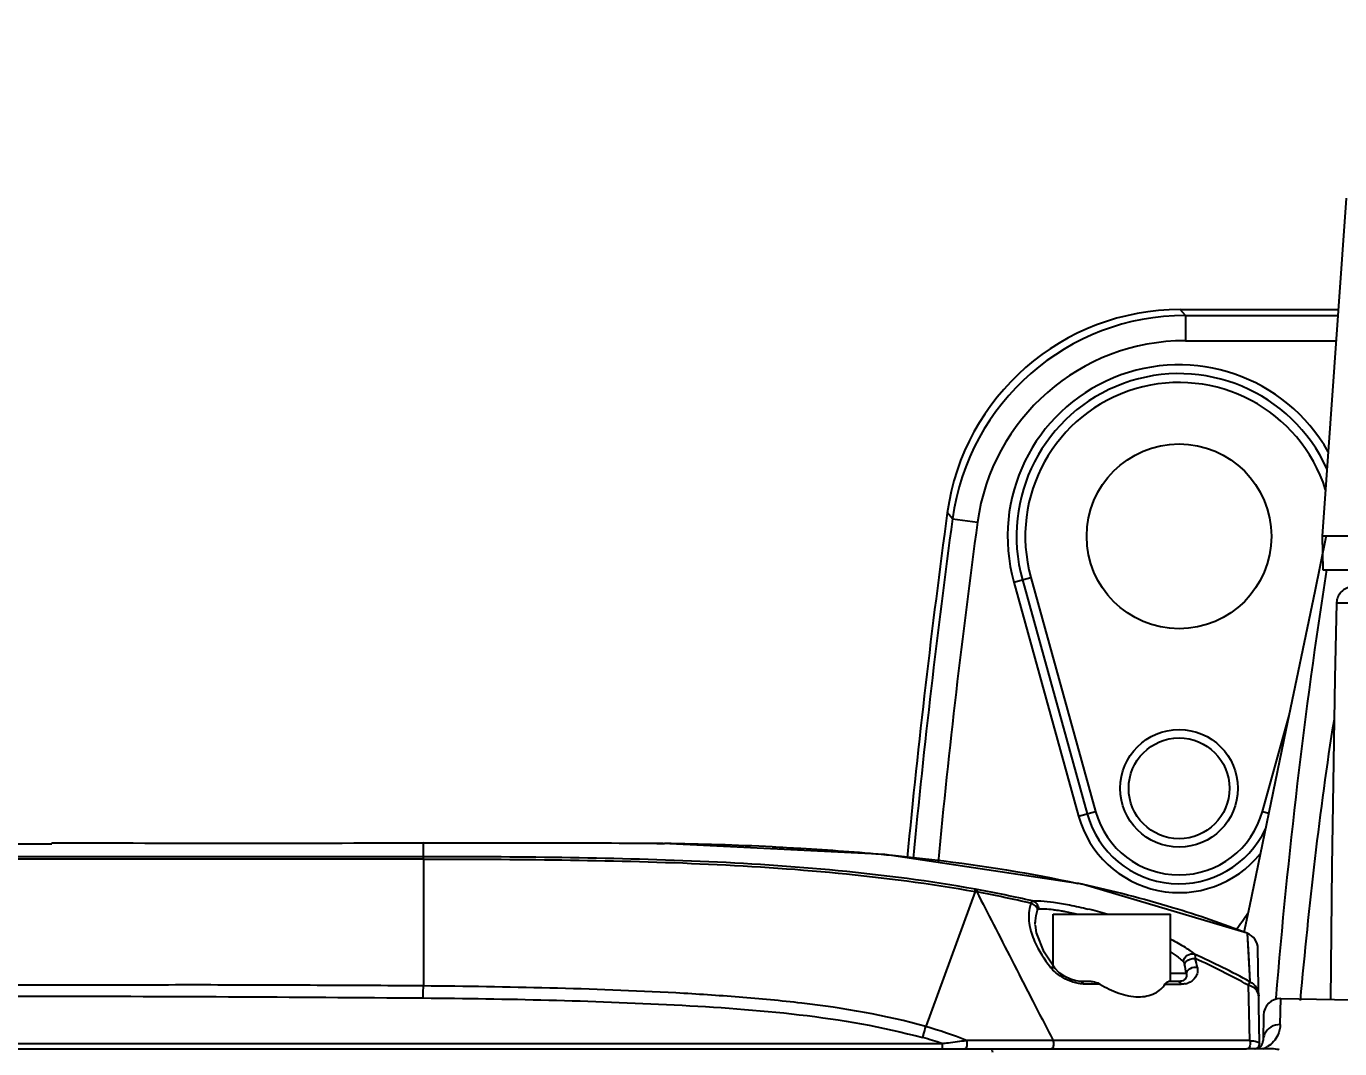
# Model space of a CAD drawing. Header units: millimetres. Extents: x 5828 to 6704, y 123 to 421.
# Drawn here: x 6582.05 to 6587.26, y 252.18 to 256.24 of the extents above; entities that cross this region are included whole.
import ezdxf

# ---------------------------------------------------------------- set-up
doc = ezdxf.new("R2010")
doc.units = ezdxf.units.MM
for name, color, linetype in [('外形图', 7, 'Continuous'), ('尺寸标注', 7, 'Continuous'), ('运动范围', 7, 'Continuous')]:
    doc.layers.add(name, color=color, linetype=linetype)
doc.styles.add('微软雅黑', font='msyh.ttc', dxfattribs={"height": 1.5})
doc.dimstyles.new('尺寸标注_1_15比例', dxfattribs={"dimtxt": 1.5, "dimasz": 1.25, "dimexe": 0.5, "dimexo": 0.4, "dimgap": 0.5, "dimtad": 1, "dimdec": 1, "dimlfac": 15, "dimdsep": 46, "dimtxsty": '微软雅黑', "dimcen": 0.09, "dimadec": 0, "dimazin": 0, "dimtp": 0.01, "dimtm": 0.01, "dimtfac": 1, "dimtdec": 1, "dimtofl": 0, "dimtmove": 0, "dimatfit": 3, "dimfxl": 1, "dimtolj": 1, "dimarcsym": 0})

# ---------------------------------------------------------------- blocks, each defined once
blk = doc.blocks.new('*D769')
at = {"layer": 'Defpoints', "color": 0}
for p in [(6596.5117, 262.0217), (6628.0363, 256.1115), (6551.3884, 249.6138), (6591.2263, 249.6258), (6637.3008, 249.6138)]:
    blk.add_point(p, dxfattribs=at)
at = {"layer": '尺寸标注', "color": 0, "lineweight": -2}
blk.add_arc((6591.1582, 249.6138), 13.5135, 15.29432, 174.69825, dxfattribs=at)
at = {"layer": '尺寸标注', "color": 0}
for points in [[(6603.9899, 253.1328), (6604.3964, 253.224), (6604.4667, 251.9587)], [(6577.4944, 250.8721), (6577.9106, 250.8528), (6577.6447, 249.6138)]]:
    blk.add_solid(points, dxfattribs=at)
at = {"layer": '尺寸标注', "color": 0, "insert": (6589.8699, 264.3502), "char_height": 1.5, "attachment_point": 5, "rotation": 4.9963, "style": '微软雅黑'}
blk.add_mtext('\\A1;-\\A1;170%%d', dxfattribs=at)

msp = doc.modelspace()

# ---------------------------------------------------------------- linework, layer by layer
at = {"layer": '外形图', "color": 7, "linetype": 'Continuous'}
for p, q in [((6587.2893, 255.556), (6587.1948, 254.2138)), ((6586.6308, 255.1138), (6587.2582, 255.1138)), ((6586.6515, 255.0902), (6586.6308, 255.1138)), ((6586.6515, 255.0902), (6586.6515, 254.9902)), ((6586.6515, 255.0902), (6587.2565, 255.0902)), ((6586.6515, 254.9902), (6587.2495, 254.9902)), ((6585.727, 254.2829), (6585.7064, 254.3071)), ((6585.727, 254.2829), (6585.826, 254.2694)), ((6587.1948, 254.2138), (6587.1971, 254.0805)), ((6587.6642, 254.2138), (6587.1948, 254.2138)), ((6585.9704, 254.0323), (6586.0381, 254.051)), ((6586.0381, 254.051), (6586.2951, 253.1221)), ((6587.1971, 254.0805), (6587.6615, 254.0805)), ((6585.9704, 254.0323), (6586.2274, 253.1034)), ((6586.0042, 254.0417), (6586.2612, 253.1128)), ((6587.6589, 253.9482), (6587.2515, 253.9486)), ((6586.9576, 253.1221), (6587.0628, 253.5026)), ((6586.2274, 253.1034), (6586.2951, 253.1221)), ((6586.9576, 253.1221), (6586.9823, 253.1153)), ((6581.9216, 252.9934), (6582.1512, 252.9934)), ((6582.1512, 252.9972), (6582.1512, 252.9934)), ((6583.6264, 252.9421), (6583.6263, 252.9971)), ((6584.5786, 252.9947), (6583.6263, 252.9971)), ((6585.4581, 252.9511), (6584.5786, 252.9947)), ((6586.2414, 252.833), (6585.4581, 252.9511)), ((6585.8164, 252.804), (6585.6214, 252.2682)), ((6585.8247, 252.8119), (6585.8177, 252.8132)), ((6586.8967, 252.6386), (6586.2414, 252.833)), ((6586.1263, 252.5099), (6586.1263, 252.7138)), ((6586.1263, 252.7138), (6586.593, 252.7138)), ((6586.593, 252.4471), (6586.593, 252.7138)), ((6586.8967, 252.6386), (6586.9078, 252.4464)), ((6586.946, 252.2008), (6586.9394, 252.5776)), ((6586.133, 252.4998), (6586.1331, 252.4998)), ((6586.2365, 252.4471), (6586.2366, 252.4471)), ((6586.2771, 252.4471), (6586.2366, 252.4471)), ((6586.2463, 252.4377), (6586.3108, 252.4375)), ((6586.5715, 252.4371), (6586.6347, 252.4368)), ((6586.6233, 252.4471), (6586.5839, 252.4471)), ((6586.593, 252.4799), (6586.6551, 252.4799)), ((6586.65, 252.4565), (6586.649, 252.4555)), ((6586.9009, 252.4328), (6586.9064, 252.2132)), ((6587.028, 252.2762), (6587.0298, 252.3792)), ((6587.0298, 252.3792), (6587.4263, 252.3723)), ((6586.962, 252.3137), (6586.9602, 252.2132)), ((6568.6687, 252.2011), (6585.6857, 252.2011)), ((6568.6888, 252.1805), (6586.8941, 252.1805)), ((6586.9872, 252.1805), (6586.8959, 252.1805))]:
    msp.add_line(p, q, dxfattribs=at)
for points in [[(6587.2092, 254.2109), (6587.1656, 253.9948), (6587.0506, 253.444), (6586.9056, 252.7462), (6586.8841, 252.6412)], [(6587.3182, 254.0138), (6587.3122, 254.0135), (6587.3064, 254.0127), (6587.3006, 254.0114), (6587.2949, 254.0096), (6587.2894, 254.0073), (6587.2842, 254.0045), (6587.2792, 254.0012), (6587.2746, 253.9975), (6587.2702, 253.9935), (6587.2663, 253.989), (6587.2628, 253.9842), (6587.2597, 253.9791), (6587.2571, 253.9738), (6587.2549, 253.9683), (6587.2533, 253.9625), (6587.2522, 253.9567), (6587.2516, 253.9508), (6587.2515, 253.9486)], [(6587.2515, 253.9486), (6587.2454, 253.6514), (6587.2334, 252.9042), (6587.2276, 252.3758)], [(6587.2702, 253.9485), (6587.2535, 253.9486), (6587.2515, 253.9486)], [(6586.133, 252.4998), (6586.0903, 252.5638), (6586.0599, 252.6401), (6586.0558, 252.6713)], [(6586.8967, 252.6386), (6586.8983, 252.6172), (6586.9025, 252.553), (6586.9078, 252.4464)], [(6586.2366, 252.4471), (6586.217, 252.4496), (6586.1953, 252.4563), (6586.1727, 252.4671), (6586.1508, 252.482), (6586.1331, 252.4998)]]:
    msp.add_lwpolyline(points, dxfattribs=at)
for centre, radius in [((6586.6263, 254.2138), 0.3667), ((6586.6263, 253.2138), 0.2333), ((6586.6263, 253.2138), 0.2)]:
    msp.add_circle(centre, radius, dxfattribs=at)
for centre, radius, start, end in [((6586.6307, 254.1809), 0.9329, 89.9933, 172.2259), ((6586.6515, 254.1572), 0.933, 89.9994, 172.2549), ((6586.6514, 254.1572), 0.833, 89.9946, 172.2596), ((6586.6263, 254.2138), 0.6806, 29.5464, 195.466), ((6586.6263, 254.2138), 0.6455, 24.5083, 195.466), ((6586.6263, 254.2138), 0.6104, 17.6422, 195.466), ((6620.0539, 249.6138), 34.6667, 172.21923, 174.49674), ((6620.0539, 249.6138), 34.643, 172.25425, 174.49888), ((6620.0539, 249.6138), 34.5431, 172.25425, 174.50795), ((6611.0193, 250.4041), 24.0902, 171.22146, 175.29312), ((6586.6263, 253.2138), 0.3788, 195.466, 334.9256), ((6586.6263, 253.2138), 0.3437, 195.466, 344.534), ((6586.6263, 253.2138), 0.4139, 195.466, 321.2288), ((6582.9258, 893.9812), 640.9845, 269.9307665, 270.0626202), ((6584.3657, 238.7045), 14.2918, 87.41228, 89.12598), ((6585.5863, 251.5492), 1.2757, 79.287, 79.6091), ((6585.0027, 248.3695), 4.5084, 76.7057, 79.5117), ((6584.9794, 248.1512), 4.7368, 77.0051, 79.7206), ((6585.1164, 247.6904), 5.2643, 77.6597, 77.8435), ((6585.2315, 248.1903), 4.7513, 73.25, 77.7275), ((6585.847, 251.0384), 1.747, 73.6208, 76.1724), ((6585.3764, 248.684), 4.2368, 68.9719, 73.2021), ((6591.2263, 249.6138), 5.3244, 144.3563, 145.2117), ((6586.8728, 252.5764), 0.0666, 0.99, 68.951), ((6585.4772, 249.833), 2.9793, 61.3023, 66.0155), ((6585.4258, 249.7511), 3.0606, 61.1851, 65.5865), ((6586.3257, 252.4359), 0.3791, 10.1063, 15.6323), ((6586.2486, 252.418), 0.4111, 8.6564, 13.6907), ((6586.6233, 252.4971), 0.05, 269.9895, 274.4144), ((6586.6372, 252.5086), 0.0716, 282.1101, 289.1981), ((6587.0286, 252.3126), 0.0667, 89.0003, 178.9992), ((6585.0841, 250.3692), 1.9282, 71.8199, 74.2124), ((6586.926, 252.2005), 0.02, 269.9147, 1), ((6586.9269, 252.2138), 0.0333, 274.4839, 359), ((6586.9276, 252.2744), 0.099, 288.3332, 294.4211), ((6586.9276, 252.2745), 0.0991, 294.4294, 300.3784)]:
    msp.add_arc(centre, radius, start, end, dxfattribs=at)
for points, knots in [([(6587.1084, 252.3723), (6587.1254, 252.5603), (6587.1637, 252.9332), (6587.2131, 253.3049), (6587.2428, 253.4885)], [0, 0, 0, 0, 0.503662, 1, 1, 1, 1]), ([(6583.6263, 252.9329), (6582.5927, 252.9315), (6580.5257, 252.9351), (6577.4259, 252.9399), (6574.3279, 252.9469), (6572.2632, 252.9525), (6571.2312, 252.9554)], [0, 0, 0, 0, 0.250176, 0.500278, 0.75024, 1, 1, 1, 1]), ([(6583.6264, 252.9421), (6583.1096, 252.9413), (6582.0761, 252.9424), (6580.5259, 252.9438), (6578.976, 252.9451), (6576.9102, 252.9484), (6574.3292, 252.9533), (6572.2647, 252.9586), (6571.2329, 252.9614)], [0, 0, 0, 0, 0.125092, 0.250173, 0.375237, 0.500275, 0.750239, 1, 1, 1, 1]), ([(6583.6263, 252.9971), (6583.7854, 252.9974), (6584.1046, 252.9984), (6584.4238, 252.9973), (6584.5837, 252.9946)], [0, 0, 0, 0, 0.498653, 1, 1, 1, 1]), ([(6585.011, 252.9817), (6585.0489, 252.98), (6585.2002, 252.9722), (6585.3513, 252.9612), (6585.4643, 252.9505)], [0, 0, 0, 0, 0.25049, 1, 1, 1, 1]), ([(6585.4643, 252.9505), (6585.5284, 252.9445), (6585.7835, 252.9175), (6586.0372, 252.877), (6586.225, 252.8366)], [0, 0, 0, 0, 0.251193, 1, 1, 1, 1]), ([(6583.6263, 252.9329), (6583.6263, 252.9341), (6583.6264, 252.9372), (6583.6263, 252.9402), (6583.6264, 252.9421)], [0, 0, 0, 0, 0.399319, 1, 1, 1, 1]), ([(6583.6263, 252.9329), (6583.8094, 252.933), (6584.1756, 252.9315), (6584.907, 252.9138), (6585.4563, 252.8686), (6585.8164, 252.804)], [0, 0, 0, 0, 0.250089, 0.500174, 1, 1, 1, 1]), ([(6583.6263, 252.9329), (6583.6263, 252.895), (6583.6264, 252.7272), (6583.6264, 252.5595), (6583.6264, 252.4296)], [0, 0, 0, 0, 0.225904, 1, 1, 1, 1]), ([(6585.8177, 252.8132), (6585.6375, 252.8459), (6585.2737, 252.8925), (6584.7252, 252.9273), (6584.1759, 252.9407), (6583.8096, 252.9424), (6583.6264, 252.9421)], [0, 0, 0, 0, 0.249967, 0.499968, 0.749982, 1, 1, 1, 1]), ([(6585.8164, 252.804), (6585.8166, 252.8052), (6585.817, 252.8082), (6585.8176, 252.8113), (6585.8177, 252.8132)], [0, 0, 0, 0, 0.372446, 1, 1, 1, 1]), ([(6585.8234, 252.8027), (6585.8236, 252.8039), (6585.8241, 252.8069), (6585.8246, 252.81), (6585.8247, 252.8119)], [0, 0, 0, 0, 0.372223, 1, 1, 1, 1]), ([(6585.8234, 252.8027), (6585.8451, 252.7595), (6585.8919, 252.6695), (6585.9643, 252.5283), (6586.0425, 252.3744), (6586.0981, 252.2685), (6586.1261, 252.2129)], [0, 0, 0, 0, 0.218824, 0.458868, 0.718389, 1, 1, 1, 1]), ([(6586.0395, 252.7571), (6586.0366, 252.7505), (6586.0275, 252.7225), (6586.0286, 252.6919), (6586.0327, 252.6701)], [0, 0, 0, 0, 0.242346, 1, 1, 1, 1]), ([(6586.0395, 252.757), (6586.0402, 252.7593), (6586.0413, 252.7626), (6586.0433, 252.7661), (6586.0445, 252.7667)], [0, 0, 0, 0, 0.641262, 1, 1, 1, 1]), ([(6586.065, 252.7306), (6586.064, 252.7366), (6586.0573, 252.7485), (6586.0458, 252.7552), (6586.0395, 252.757)], [0, 0, 0, 0, 0.480582, 1, 1, 1, 1]), ([(6586.0445, 252.7667), (6586.0555, 252.7682), (6586.0838, 252.7673), (6586.1329, 252.7618), (6586.1953, 252.7508), (6586.2405, 252.7407), (6586.2645, 252.7348)], [0, 0, 0, 0, 0.148995, 0.377154, 0.667099, 1, 1, 1, 1]), ([(6586.0445, 252.7667), (6586.0512, 252.7649), (6586.0638, 252.7563), (6586.0686, 252.7421), (6586.0688, 252.735)], [0, 0, 0, 0, 0.493658, 1, 1, 1, 1]), ([(6586.0557, 252.673), (6586.0556, 252.678), (6586.0561, 252.6975), (6586.0599, 252.717), (6586.065, 252.7306)], [0, 0, 0, 0, 0.256489, 1, 1, 1, 1]), ([(6586.065, 252.7306), (6586.0653, 252.7312), (6586.066, 252.7329), (6586.0675, 252.7348), (6586.0688, 252.735)], [0, 0, 0, 0, 0.332126, 1, 1, 1, 1]), ([(6586.0688, 252.735), (6586.0766, 252.7361), (6586.096, 252.736), (6586.1153, 252.7341), (6586.1266, 252.7327)], [0, 0, 0, 0, 0.408921, 1, 1, 1, 1]), ([(6586.1266, 252.7327), (6586.1291, 252.7324), (6586.1399, 252.7309), (6586.1506, 252.7292), (6586.1587, 252.7278)], [0, 0, 0, 0, 0.23528, 1, 1, 1, 1]), ([(6586.1587, 252.7278), (6586.1639, 252.7269), (6586.186, 252.7228), (6586.208, 252.718), (6586.2248, 252.714)], [0, 0, 0, 0, 0.233208, 1, 1, 1, 1]), ([(6586.0327, 252.6701), (6586.0341, 252.6623), (6586.0365, 252.6521), (6586.0396, 252.642), (6586.0404, 252.6394)], [0, 0, 0, 0, 0.744329, 1, 1, 1, 1]), ([(6586.0404, 252.6394), (6586.0439, 252.6281), (6586.0622, 252.5796), (6586.0909, 252.5356), (6586.1155, 252.5041)], [0, 0, 0, 0, 0.227966, 1, 1, 1, 1]), ([(6586.5943, 252.6151), (6586.6133, 252.6053), (6586.6458, 252.5871), (6586.6765, 252.5657), (6586.6882, 252.5551)], [0, 0, 0, 0, 0.576161, 1, 1, 1, 1]), ([(6586.5943, 252.5639), (6586.5993, 252.5605), (6586.6164, 252.5488), (6586.6329, 252.536), (6586.6434, 252.5256)], [0, 0, 0, 0, 0.289962, 1, 1, 1, 1]), ([(6586.6434, 252.5256), (6586.6446, 252.5356), (6586.6563, 252.555), (6586.6792, 252.5585), (6586.6882, 252.5551)], [0, 0, 0, 0, 0.510499, 1, 1, 1, 1]), ([(6586.6481, 252.5153), (6586.6491, 252.5189), (6586.6585, 252.5334), (6586.6778, 252.5395), (6586.6908, 252.5381)], [0, 0, 0, 0, 0.221476, 1, 1, 1, 1]), ([(6586.6882, 252.5551), (6586.6895, 252.5533), (6586.6907, 252.5474), (6586.6909, 252.5416), (6586.6908, 252.5381)], [0, 0, 0, 0, 0.386649, 1, 1, 1, 1]), ([(6586.1155, 252.5041), (6586.1173, 252.5044), (6586.1233, 252.5052), (6586.1303, 252.5032), (6586.133, 252.4998)], [0, 0, 0, 0, 0.300089, 1, 1, 1, 1]), ([(6586.1646, 252.463), (6586.1609, 252.4651), (6586.1468, 252.4737), (6586.1337, 252.4841), (6586.1252, 252.4928)], [0, 0, 0, 0, 0.260146, 1, 1, 1, 1]), ([(6586.6434, 252.5256), (6586.6439, 252.5251), (6586.6462, 252.522), (6586.6473, 252.5183), (6586.6481, 252.5153)], [0, 0, 0, 0, 0.198954, 1, 1, 1, 1]), ([(6586.6989, 252.5024), (6586.6895, 252.504), (6586.6712, 252.5017), (6586.6566, 252.4877), (6586.6551, 252.4799)], [0, 0, 0, 0, 0.543172, 1, 1, 1, 1]), ([(6586.6989, 252.5024), (6586.7002, 252.4959), (6586.7005, 252.4826), (6586.6906, 252.4579), (6586.6732, 252.4453), (6586.6608, 252.441)], [0, 0, 0, 0, 0.254578, 0.494439, 1, 1, 1, 1]), ([(6583.6264, 252.4296), (6583.4764, 252.4308), (6583.1764, 252.432), (6582.7265, 252.434), (6582.2765, 252.4323), (6581.9016, 252.4331), (6581.6016, 252.4332), (6581.3017, 252.4323), (6580.9267, 252.4331), (6580.4768, 252.4321), (6580.1769, 252.4326), (6580.0269, 252.4326)], [0, 0, 0, 0, 0.125005, 0.250006, 0.37501, 0.50001, 0.56251, 0.625011, 0.750009, 0.875007, 1, 1, 1, 1]), ([(6583.6256, 252.3818), (6583.6257, 252.3863), (6583.6259, 252.4022), (6583.6261, 252.4182), (6583.6263, 252.4296)], [0, 0, 0, 0, 0.281372, 1, 1, 1, 1]), ([(6585.6214, 252.2682), (6585.4608, 252.3142), (6585.2121, 252.3554), (6584.8795, 252.3863), (6584.5457, 252.4079), (6584.1279, 252.4227), (6583.7935, 252.4278), (6583.6263, 252.4296)], [0, 0, 0, 0, 0.249807, 0.374834, 0.499866, 0.74993, 1, 1, 1, 1]), ([(6586.2463, 252.4377), (6586.2443, 252.4377), (6586.2361, 252.4379), (6586.228, 252.4391), (6586.222, 252.4404)], [0, 0, 0, 0, 0.241721, 1, 1, 1, 1]), ([(6586.2366, 252.4471), (6586.2375, 252.4471), (6586.2421, 252.4459), (6586.2448, 252.4412), (6586.2463, 252.4377)], [0, 0, 0, 0, 0.195913, 1, 1, 1, 1]), ([(6586.277, 252.4471), (6586.2861, 252.4471), (6586.2985, 252.4443), (6586.3093, 252.4386), (6586.3119, 252.437)], [0, 0, 0, 0, 0.744214, 1, 1, 1, 1]), ([(6586.3119, 252.437), (6586.3356, 252.4226), (6586.3845, 252.3984), (6586.4603, 252.3819), (6586.5292, 252.3936), (6586.5615, 252.422), (6586.5717, 252.4374)], [0, 0, 0, 0, 0.291797, 0.570947, 0.805422, 1, 1, 1, 1]), ([(6586.5717, 252.4374), (6586.5735, 252.4401), (6586.5769, 252.4441), (6586.5818, 252.4471), (6586.5839, 252.4471)], [0, 0, 0, 0, 0.609212, 1, 1, 1, 1]), ([(6586.6346, 252.4368), (6586.6341, 252.438), (6586.6322, 252.4417), (6586.6293, 252.4451), (6586.6266, 252.4464)], [0, 0, 0, 0, 0.296778, 1, 1, 1, 1]), ([(6586.6491, 252.4555), (6586.6478, 252.4544), (6586.6413, 252.4498), (6586.6333, 252.4478), (6586.6272, 252.4473)], [0, 0, 0, 0, 0.216798, 1, 1, 1, 1]), ([(6586.6551, 252.4799), (6586.6564, 252.4758), (6586.6572, 252.467), (6586.6529, 252.4593), (6586.6501, 252.4564)], [0, 0, 0, 0, 0.520819, 1, 1, 1, 1]), ([(6586.9009, 252.4328), (6586.9018, 252.4344), (6586.9041, 252.4389), (6586.9065, 252.4434), (6586.9078, 252.4464)], [0, 0, 0, 0, 0.360647, 1, 1, 1, 1]), ([(6586.9427, 252.3898), (6586.9425, 252.3994), (6586.9319, 252.4202), (6586.912, 252.4297), (6586.9009, 252.4328)], [0, 0, 0, 0, 0.452312, 1, 1, 1, 1]), ([(6586.9078, 252.4464), (6586.918, 252.441), (6586.9357, 252.4245), (6586.9425, 252.4013), (6586.9427, 252.3898)], [0, 0, 0, 0, 0.501756, 1, 1, 1, 1]), ([(6571.256, 252.3875), (6572.2858, 252.387), (6573.831, 252.3861), (6575.8916, 252.3869), (6577.438, 252.3861), (6578.9847, 252.3842), (6580.5316, 252.3865), (6582.0786, 252.3917), (6583.11, 252.3857), (6583.6256, 252.3818)], [0, 0, 0, 0, 0.249761, 0.37474, 0.49976, 0.624804, 0.749863, 0.87493, 1, 1, 1, 1]), ([(6583.6256, 252.3818), (6583.9579, 252.379), (6584.4564, 252.368), (6585.1194, 252.3239), (6585.4484, 252.2681), (6585.6087, 252.2246)], [0, 0, 0, 0, 0.500026, 0.750054, 1, 1, 1, 1]), ([(6587.028, 252.2762), (6587.0153, 252.2765), (6586.9894, 252.2697), (6586.9713, 252.2497), (6586.9661, 252.2384)], [0, 0, 0, 0, 0.504769, 1, 1, 1, 1]), ([(6587.028, 252.2762), (6587.0278, 252.262), (6587.0202, 252.2272), (6586.9953, 252.1994), (6586.9777, 252.189)], [0, 0, 0, 0, 0.410385, 1, 1, 1, 1]), ([(6585.6087, 252.2246), (6585.6099, 252.2287), (6585.614, 252.2432), (6585.6182, 252.2578), (6585.6214, 252.2682)], [0, 0, 0, 0, 0.276691, 1, 1, 1, 1]), ([(6585.6857, 252.2011), (6585.694, 252.2021), (6585.7263, 252.2061), (6585.7586, 252.2104), (6585.7826, 252.2134)], [0, 0, 0, 0, 0.25515, 1, 1, 1, 1]), ([(6585.6857, 252.2011), (6585.6857, 252.1985), (6585.6857, 252.1937), (6585.6857, 252.1879), (6585.6858, 252.1842), (6585.6857, 252.1822), (6585.686, 252.1813), (6585.6857, 252.1805), (6585.6859, 252.1805)], [0, 0, 0, 0, 0.379428, 0.704802, 0.829873, 0.922803, 0.98028, 1, 1, 1, 1]), ([(6585.7826, 252.2134), (6585.7845, 252.2065), (6585.7843, 252.1957), (6585.7825, 252.185), (6585.7793, 252.1804), (6585.7778, 252.1805)], [0, 0, 0, 0, 0.61817, 0.870215, 1, 1, 1, 1]), ([(6586.1261, 252.2129), (6586.0977, 252.2128), (6586.0265, 252.213), (6585.9121, 252.213), (6585.8259, 252.2135), (6585.7826, 252.2134)], [0, 0, 0, 0, 0.247537, 0.621904, 1, 1, 1, 1]), ([(6585.877, 252.1805), (6585.879, 252.1805), (6585.8837, 252.1759), (6585.8852, 252.1707), (6585.886, 252.1673)], [0, 0, 0, 0, 0.368984, 1, 1, 1, 1]), ([(6586.1246, 252.1841), (6586.1243, 252.1836), (6586.1233, 252.182), (6586.1215, 252.1805), (6586.1202, 252.1805)], [0, 0, 0, 0, 0.32005, 1, 1, 1, 1]), ([(6586.1261, 252.2129), (6586.1276, 252.208), (6586.1282, 252.1982), (6586.1268, 252.1882), (6586.1246, 252.1841)], [0, 0, 0, 0, 0.524941, 1, 1, 1, 1]), ([(6586.9064, 252.2132), (6586.8432, 252.2135), (6586.7157, 252.2131), (6586.5226, 252.2131), (6586.3257, 252.2135), (6586.1931, 252.2124), (6586.1261, 252.213)], [0, 0, 0, 0, 0.243083, 0.490279, 0.742251, 1, 1, 1, 1]), ([(6586.9064, 252.2132), (6586.9078, 252.21), (6586.9091, 252.2027), (6586.9086, 252.1914), (6586.9035, 252.1806), (6586.8986, 252.1805)], [0, 0, 0, 0, 0.287059, 0.590138, 1, 1, 1, 1]), ([(6586.9064, 252.2132), (6586.9164, 252.2122), (6586.9294, 252.2105), (6586.9425, 252.2058), (6586.9459, 252.2023), (6586.946, 252.2008)], [0, 0, 0, 0, 0.703257, 0.895425, 1, 1, 1, 1]), ([(6587.0242, 252.1755), (6587.0215, 252.1765), (6587.0095, 252.1797), (6586.9969, 252.1805), (6586.9872, 252.1805)], [0, 0, 0, 0, 0.225142, 1, 1, 1, 1])]:
    msp.add_open_spline(points, degree=3, knots=knots, dxfattribs=at)
for points in [[(6586.1252, 252.4928), (6586.1217, 252.4964), (6586.1185, 252.5001), (6586.1155, 252.5041)], [(6586.1998, 252.4467), (6586.1876, 252.4511), (6586.1758, 252.4566), (6586.1646, 252.463)], [(6586.222, 252.4404), (6586.2145, 252.442), (6586.207, 252.4442), (6586.1998, 252.4467)], [(6586.6266, 252.4464), (6586.6256, 252.4468), (6586.6245, 252.4471), (6586.6233, 252.4471)], [(6586.6523, 252.4386), (6586.6465, 252.4373), (6586.6405, 252.4368), (6586.6346, 252.4368)], [(6585.7826, 252.2134), (6585.7299, 252.2344), (6585.6759, 252.2525), (6585.6214, 252.2682)], [(6586.9661, 252.2384), (6586.9624, 252.2306), (6586.9604, 252.2218), (6586.9602, 252.2132)]]:
    msp.add_open_spline(points, degree=3, dxfattribs=at)
at = {"layer": '运动范围', "color": 0, "linetype": 'Continuous', "lineweight": 0}
msp.add_arc((6591.2263, 249.6198), 37.378, 10, 350, dxfattribs=at)

# ---------------------------------------------------------------- dimensions: what is measured, and where the dimension line sits
at = {"layer": '尺寸标注'}
dim = msp.add_angular_dim_2l(base=(6596.5117, 262.0217), line1=((6551.3884, 249.6138), (6637.3008, 249.6138)), line2=((6628.0363, 256.1115), (6591.2263, 249.6258)), text='\\A1;-<>', dimstyle='尺寸标注_1_15比例', override={"dimtxsty": '微软雅黑'}, dxfattribs=at)
dim.commit()
dim.dimension.update_dxf_attribs({"geometry": '*D769', "text_midpoint": (6589.9813, 263.076), "dimtype": 162})

doc.saveas('drawing.dxf')
